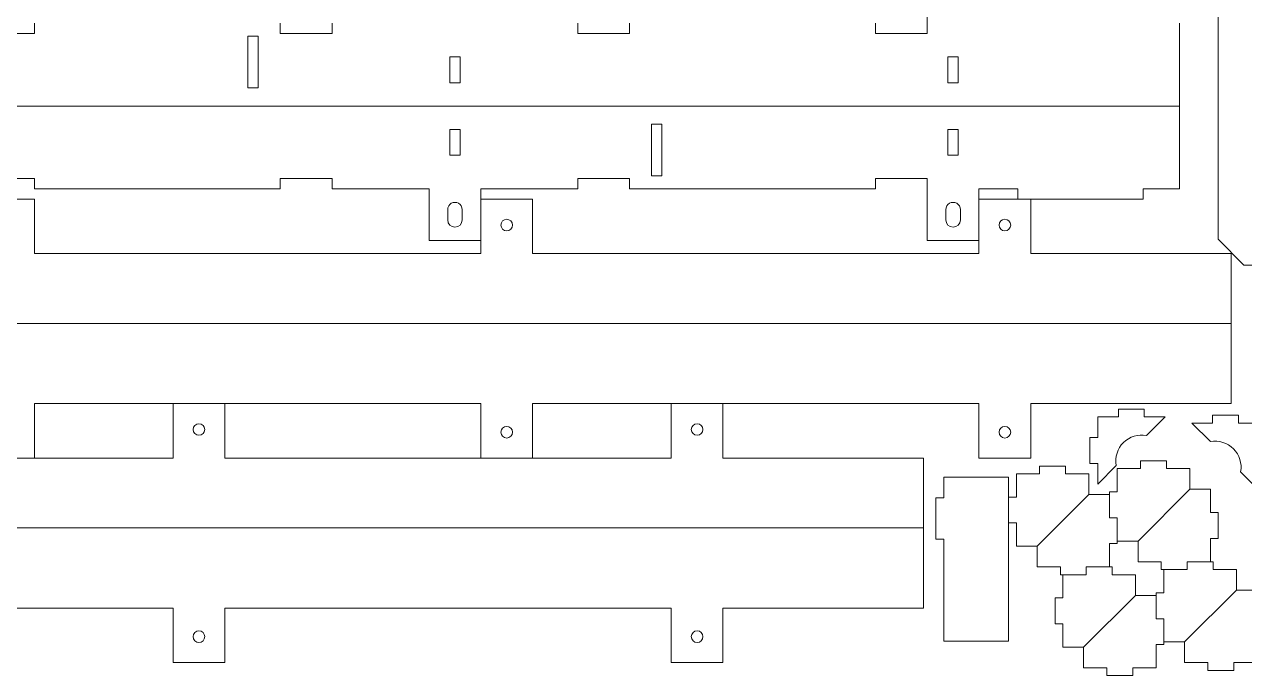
# Model space of a CAD drawing. Header units: millimetres. Extents: x -607 to 602, y -457 to -158.
# Drawn here: x -276.4 to -40.6, y -455.5 to -329.6 of the extents above; entities that cross this region are included whole.
import ezdxf

# ---------------------------------------------------------------- set-up
doc = ezdxf.new("R2010")
doc.units = ezdxf.units.MM
doc.header["$MEASUREMENT"] = 0
doc.layers.add('Default', color=7, linetype='Continuous')

msp = doc.modelspace()

# ---------------------------------------------------------------- linework, layer by layer
at = {"layer": 'Default', "lineweight": 9}
for points in [[(-101.9238, -319.4099), (-101.9238, -331.4099), (-111.9238, -331.4099), (-111.9238, -329.4099)], [(-274.4238, -329.4099), (-274.4238, -331.4099), (-284.4238, -331.4099)], [(-216.9238, -329.4099), (-216.9238, -331.4099), (-226.9238, -331.4099), (-226.9238, -329.4099)], [(-159.4238, -329.4099), (-159.4238, -331.4099), (-169.4238, -331.4099), (-169.4238, -329.4099)], [(-53.1738, -345.4099), (-53.1738, -329.4099)], [(-333.1738, -345.4099), (-53.1738, -345.4099), (-53.1738, -361.4099), (-60.1738, -361.4099), (-60.1738, -363.4099), (-84.4378, -363.4099)], [(-84.4378, -363.4099), (-84.4378, -361.4099), (-91.9238, -361.4099), (-91.9238, -371.4099), (-101.9238, -371.4099), (-101.9238, -359.4099), (-111.9238, -359.4099), (-111.9238, -361.4099), (-159.4238, -361.4099), (-159.4238, -359.4099), (-169.4238, -359.4099), (-169.4238, -361.4099), (-188.1738, -361.4099), (-188.1738, -371.4099), (-198.1738, -371.4099), (-198.1738, -361.4099), (-216.9238, -361.4099), (-216.9238, -359.4099), (-226.9238, -359.4099), (-226.9238, -361.4099), (-274.4238, -361.4099), (-274.4238, -359.4099), (-284.4238, -359.4099)], [(-81.9238, -363.4099), (-81.9238, -373.9099), (-43.1738, -373.9099), (-43.1738, -387.4099), (-323.1738, -387.4099), (-323.1738, -373.9099), (-284.4238, -373.9099), (-284.4238, -363.4099), (-274.4238, -363.4099), (-274.4238, -373.9099), (-188.1738, -373.9099), (-188.1738, -363.4099), (-178.1738, -363.4099), (-178.1738, -373.9099), (-91.9238, -373.9099), (-91.9238, -363.4099), (-81.9238, -363.4099)], [(-382.6329, -426.9199), (-382.6329, -413.4199), (-343.8829, -413.4199), (-343.8829, -402.9199), (-333.8829, -402.9199), (-333.8829, -413.4199), (-247.6329, -413.4199), (-247.6329, -402.9199)], [(-343.8829, -452.9299), (-343.8829, -442.4199), (-382.6329, -442.4199), (-382.6329, -426.9199), (-102.6329, -426.9199), (-102.6329, -442.4199), (-141.3829, -442.4199), (-141.3829, -452.9299), (-151.3829, -452.9299), (-151.3829, -442.4199), (-237.6329, -442.4199), (-237.6329, -452.9299), (-247.6329, -452.9299), (-247.6329, -442.4199), (-333.8829, -442.4199), (-333.8829, -452.9299), (-343.8829, -452.9299)]]:
    msp.add_lwpolyline(points, dxfattribs=at)
at = {"layer": 'Default', "color": 250, "lineweight": 9}
for points in [[(-34.7253, -376.1553), (-40.7253, -376.1553), (-45.7253, -371.1553), (-45.7253, -321.1553), (-9.4975, -321.1553), (-9.4975, -327.1553), (-29.7253, -347.3831), (-29.7253, -371.1553)], [(-153.1738, -348.9099), (-153.1738, -358.9099), (-155.1738, -358.9099), (-155.1738, -348.9099), (-153.1738, -348.9099)], [(-43.1738, -387.4099), (-43.1738, -402.9099), (-81.9238, -402.9099), (-81.9238, -413.4199), (-91.9238, -413.4199), (-91.9238, -402.9099), (-178.1738, -402.9099), (-178.1738, -413.4199)], [(-188.1738, -413.4199), (-188.1738, -402.9099), (-274.4238, -402.9099), (-274.4238, -413.4199)], [(-237.6329, -402.9199), (-237.6329, -413.4199), (-151.3829, -413.4199), (-151.3829, -402.9199)], [(-141.3829, -402.9199), (-141.3829, -413.4199), (-102.6329, -413.4199), (-102.6329, -426.9199)], [(-65.3932, -414.8851), (-68.9777, -418.4696), (-68.9777, -414.4696), (-70.4777, -414.4696), (-70.4777, -409.4696), (-68.9777, -409.4696), (-68.9777, -405.4696), (-64.9795, -405.4696), (-64.9795, -403.9696), (-59.9795, -403.9696), (-59.9795, -405.4696), (-55.9777, -405.4696), (-59.5622, -409.0542)], [(-47.199, -410.2537), (-50.7835, -406.6692), (-46.7835, -406.6692), (-46.7835, -405.1692), (-41.7835, -405.1692), (-41.7835, -406.6692), (-37.7835, -406.6692), (-37.7835, -410.6674), (-36.2835, -410.6674), (-36.2835, -415.6674), (-37.7835, -415.6674), (-37.7835, -419.6692), (-41.3681, -416.0847)], [(-66.698, -434.4673), (-66.698, -429.9673), (-65.198, -429.9673), (-65.198, -424.9673), (-66.698, -424.9673), (-66.698, -419.9673), (-65.198, -419.9673), (-65.198, -415.4673), (-60.698, -415.4673), (-60.698, -413.9673), (-55.698, -413.9673), (-55.698, -415.4673), (-51.198, -415.4673), (-51.198, -419.4673), (-61.198, -429.4673), (-65.198, -429.4673)], [(-100.2304, -429.0959), (-98.7304, -429.0959), (-98.7304, -448.8059), (-86.1961, -448.8059), (-86.1961, -417.0959), (-98.7304, -417.0959), (-98.7304, -421.0959), (-100.2304, -421.0959), (-100.2304, -429.0959)], [(-86.198, -425.9673), (-84.698, -425.9673), (-84.698, -430.4673), (-80.698, -430.4673), (-70.698, -420.4673), (-70.698, -416.4673), (-75.198, -416.4673), (-75.198, -414.9673), (-80.198, -414.9673), (-80.198, -416.4673), (-84.698, -416.4673), (-84.698, -420.9673), (-86.198, -420.9673)], [(-47.198, -433.4673), (-47.198, -428.9673), (-45.698, -428.9673), (-45.698, -423.9673), (-47.198, -423.9673), (-47.198, -419.4673), (-51.198, -419.4673)], [(-66.698, -420.4673), (-70.698, -420.4673)], [(-75.698, -435.9673), (-75.698, -440.4673), (-77.198, -440.4673), (-77.198, -445.4673), (-75.698, -445.4673), (-75.698, -449.9673), (-71.698, -449.9673), (-61.698, -439.9673), (-61.698, -435.9673), (-66.198, -435.9673), (-66.198, -434.4673), (-71.198, -434.4673), (-71.198, -435.9673), (-76.198, -435.9673), (-76.198, -434.4673), (-80.698, -434.4673), (-80.698, -430.4673)], [(-56.198, -448.9673), (-52.198, -448.9673), (-42.198, -438.9673), (-42.198, -434.9673), (-46.698, -434.9673), (-46.698, -433.4673), (-51.698, -433.4673), (-51.698, -434.9673), (-56.698, -434.9673), (-56.698, -433.4673), (-61.198, -433.4673), (-61.198, -429.4673)], [(-71.698, -449.9673), (-71.698, -453.9673), (-67.198, -453.9673), (-67.198, -455.4673), (-62.198, -455.4673), (-62.198, -453.9673), (-57.698, -453.9673), (-57.698, -449.4673), (-56.198, -449.4673), (-56.198, -444.4673), (-57.698, -444.4673), (-57.698, -439.4673), (-56.198, -439.4673), (-56.198, -434.9673)], [(-57.698, -439.9673), (-61.698, -439.9673)], [(-52.198, -448.9673), (-52.198, -452.9673), (-47.698, -452.9673), (-47.698, -454.4673), (-42.698, -454.4673), (-42.698, -452.9673), (-38.198, -452.9673), (-38.198, -448.4673), (-36.698, -448.4673), (-36.698, -443.4673), (-38.198, -443.4673), (-38.198, -438.9673), (-42.198, -438.9673)]]:
    msp.add_lwpolyline(points, dxfattribs=at)
at = {"layer": 'Default', "color": 240, "lineweight": 9}
for points in [[(-233.1738, -341.9099), (-233.1738, -331.9099), (-231.1738, -331.9099), (-231.1738, -341.9099), (-233.1738, -341.9099)], [(-192.1738, -340.9099), (-192.1738, -335.9099), (-194.1738, -335.9099), (-194.1738, -340.9099), (-192.1738, -340.9099)], [(-95.9238, -340.9099), (-95.9238, -335.9099), (-97.9238, -335.9099), (-97.9238, -340.9099), (-95.9238, -340.9099)], [(-194.1738, -349.9099), (-194.1738, -354.9099), (-192.1738, -354.9099), (-192.1738, -349.9099), (-194.1738, -349.9099)], [(-97.9238, -349.9099), (-97.9238, -354.9099), (-95.9238, -354.9099), (-95.9238, -349.9099), (-97.9238, -349.9099)], [(-194.5738, -365.4099), (-194.5738, -367.4099)], [(-191.7738, -367.4099), (-191.7738, -365.4099)], [(-98.3238, -367.4099), (-98.3238, -365.4099)], [(-95.5238, -365.4099), (-95.5238, -367.4099)]]:
    msp.add_lwpolyline(points, dxfattribs=at)
for points, knots in [([(-191.7738, -365.4099), (-191.7738, -364.9097), (-192.0407, -364.4475), (-192.4738, -364.1974), (-192.907, -363.9474), (-193.4407, -363.9474), (-193.8738, -364.1974), (-194.307, -364.4475), (-194.5738, -364.9097), (-194.5738, -365.4099)], [0, 0, 0, 0, 1, 1, 1, 2, 2, 2, 3, 3, 3, 3]), ([(-98.3238, -365.4099), (-98.3238, -364.9097), (-98.057, -364.4475), (-97.6238, -364.1974), (-97.1907, -363.9474), (-96.657, -363.9474), (-96.2238, -364.1974), (-95.7907, -364.4475), (-95.5238, -364.9097), (-95.5238, -365.4099)], [0, 0, 0, 0, 1, 1, 1, 2, 2, 2, 3, 3, 3, 3]), ([(-194.5738, -367.4099), (-194.5738, -368.1831), (-193.947, -368.8099), (-193.1738, -368.8099), (-192.4006, -368.8099), (-191.7738, -368.1831), (-191.7738, -367.4099)], [0, 0, 0, 0, 1, 1, 1, 2, 2, 2, 2]), ([(-182.0488, -368.3999), (-182.0488, -367.7786), (-182.5525, -367.2749), (-183.1738, -367.2749), (-183.7951, -367.2749), (-184.2988, -367.7786), (-184.2988, -368.3999), (-184.2988, -369.0213), (-183.7951, -369.5249), (-183.1738, -369.5249), (-182.5525, -369.5249), (-182.0488, -369.0213), (-182.0488, -368.3999)], [0, 0, 0, 0, 1, 1, 1, 2, 2, 2, 3, 3, 3, 4, 4, 4, 4]), ([(-95.5238, -367.4099), (-95.5238, -368.1831), (-96.1506, -368.8099), (-96.9238, -368.8099), (-97.697, -368.8099), (-98.3238, -368.1831), (-98.3238, -367.4099)], [0, 0, 0, 0, 1, 1, 1, 2, 2, 2, 2]), ([(-85.7988, -368.3999), (-85.7988, -367.7786), (-86.3025, -367.2749), (-86.9238, -367.2749), (-87.5451, -367.2749), (-88.0488, -367.7786), (-88.0488, -368.3999), (-88.0488, -369.0213), (-87.5451, -369.5249), (-86.9238, -369.5249), (-86.3025, -369.5249), (-85.7988, -369.0213), (-85.7988, -368.3999)], [0, 0, 0, 0, 1, 1, 1, 2, 2, 2, 3, 3, 3, 4, 4, 4, 4]), ([(-241.5079, -407.9099), (-241.5079, -407.2886), (-242.0116, -406.7849), (-242.6329, -406.7849), (-243.2542, -406.7849), (-243.7579, -407.2885), (-243.7579, -407.9099), (-243.7579, -408.5312), (-243.2542, -409.0349), (-242.6329, -409.0349), (-242.0116, -409.0349), (-241.5079, -408.5312), (-241.5079, -407.9099)], [0, 0, 0, 0, 1, 1, 1, 2, 2, 2, 3, 3, 3, 4, 4, 4, 4]), ([(-182.0488, -408.4299), (-182.0488, -407.8086), (-182.5525, -407.3049), (-183.1738, -407.3049), (-183.7951, -407.3049), (-184.2988, -407.8086), (-184.2988, -408.4299), (-184.2988, -409.0512), (-183.7951, -409.5549), (-183.1738, -409.5549), (-182.5525, -409.5549), (-182.0488, -409.0512), (-182.0488, -408.4299)], [0, 0, 0, 0, 1, 1, 1, 2, 2, 2, 3, 3, 3, 4, 4, 4, 4]), ([(-145.2579, -407.9099), (-145.2579, -407.2886), (-145.7616, -406.7849), (-146.3829, -406.7849), (-147.0042, -406.7849), (-147.5079, -407.2886), (-147.5079, -407.9099), (-147.5079, -408.5312), (-147.0042, -409.0349), (-146.3829, -409.0349), (-145.7616, -409.0349), (-145.2579, -408.5312), (-145.2579, -407.9099)], [0, 0, 0, 0, 1, 1, 1, 2, 2, 2, 3, 3, 3, 4, 4, 4, 4]), ([(-85.7988, -408.4299), (-85.7988, -407.8086), (-86.3025, -407.3049), (-86.9238, -407.3049), (-87.5451, -407.3049), (-88.0488, -407.8086), (-88.0488, -408.4299), (-88.0488, -409.0512), (-87.5451, -409.5549), (-86.9238, -409.5549), (-86.3025, -409.5549), (-85.7988, -409.0512), (-85.7988, -408.4299)], [0, 0, 0, 0, 1, 1, 1, 2, 2, 2, 3, 3, 3, 4, 4, 4, 4]), ([(-241.5079, -447.9399), (-241.5079, -447.3186), (-242.0116, -446.8149), (-242.6329, -446.8149), (-243.2542, -446.8149), (-243.7579, -447.3186), (-243.7579, -447.9399), (-243.7579, -448.5612), (-243.2542, -449.0649), (-242.6329, -449.0649), (-242.0116, -449.0649), (-241.5079, -448.5612), (-241.5079, -447.9399)], [0, 0, 0, 0, 1, 1, 1, 2, 2, 2, 3, 3, 3, 4, 4, 4, 4]), ([(-145.2579, -447.9399), (-145.2579, -447.3186), (-145.7616, -446.8149), (-146.3829, -446.8149), (-147.0042, -446.8149), (-147.5079, -447.3186), (-147.5079, -447.9399), (-147.5079, -448.5612), (-147.0042, -449.0649), (-146.3829, -449.0649), (-145.7616, -449.0649), (-145.2579, -448.5612), (-145.2579, -447.9399)], [0, 0, 0, 0, 1, 1, 1, 2, 2, 2, 3, 3, 3, 4, 4, 4, 4])]:
    msp.add_open_spline(points, degree=3, knots=knots, dxfattribs=at)
at = {"layer": 'Default', "color": 250, "lineweight": 9}
for points in [[(-59.5622, -409.0542), (-61.1827, -408.7524), (-62.8477, -409.2686), (-64.0132, -410.4341), (-65.1788, -411.5996), (-65.695, -413.2647), (-65.3932, -414.8851)], [(-41.3681, -416.0847), (-41.0663, -414.4642), (-41.5825, -412.7992), (-42.748, -411.6337), (-43.9135, -410.4681), (-45.5786, -409.9519), (-47.199, -410.2537)]]:
    msp.add_open_spline(points, degree=3, knots=[0, 0, 0, 0, 1, 1, 1, 2, 2, 2, 2], dxfattribs=at)

doc.saveas('drawing.dxf')
